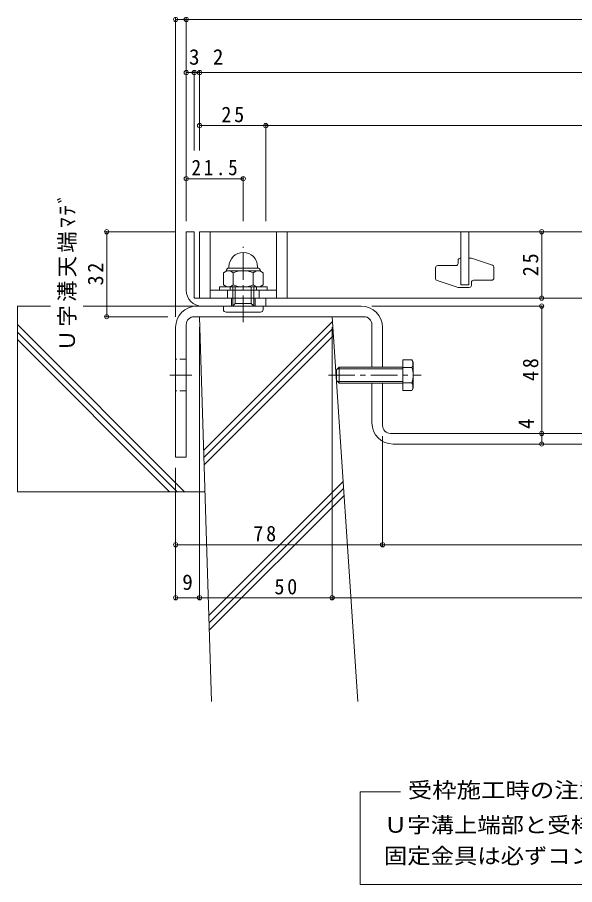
# Model space of a CAD drawing. Units: millimetres at full size. Extents: x -437 to 461, y -392 to 305.
# Drawn here: x -436.9 to -226.7, y -286.3 to 40.5 of the extents above; entities that cross this region are included whole.
import ezdxf
from ezdxf.enums import TextEntityAlignment as Align

# ---------------------------------------------------------------- set-up
doc = ezdxf.new("R2010")
doc.units = ezdxf.units.MM
doc.header["$LTSCALE"] = 2
doc.header["$PDMODE"] = 32
doc.header["$PDSIZE"] = 1.6
doc.linetypes.add('CHAIN1', pattern=[8, 5, -1, 1, -1])
doc.linetypes.add('DASHED1', pattern=[1.8, 1.2, -0.6])
for name, color, linetype, lineweight in [('D-1_躯体', 2, 'Continuous', 9), ('D-2_仕上', 3, 'Continuous', 9), ('D-4_文字', 7, 'Continuous', 9), ('D-5_建具', 7, 'Continuous', 9), ('D-6_間仕切', 6, 'Continuous', 9), ('D-8_ハッチ', 3, 'Continuous', 9), ('D-A_インテリア', 2, 'Continuous', 9), ('D-B_衛生陶器', 2, 'Continuous', 9)]:
    doc.layers.add(name, color=color, linetype=linetype, lineweight=lineweight)
doc.styles.add('ＭＳ ゴシック', font='')
doc.styles.get('ＭＳ ゴシック').set_extended_font_data('MS Gothic')

msp = doc.modelspace()

# ---------------------------------------------------------------- linework, layer by layer
at = {"layer": 'D-1_躯体'}
for p, q in [((-373.179, -40.274), (-373.179, -62.274)), ((-356.179, -68.274), (-356.179, -65.274)), ((-347.179, -68.274), (-347.179, -65.274))]:
    msp.add_line(p, q, dxfattribs=at)
for points in [[(-370.179, -65.074), (-370.179, -40.274), (-373.179, -40.274)], [(-367.179, -68.274), (-343.179, -68.274), (-343.179, -65.274), (-369.979, -65.274)]]:
    msp.add_lwpolyline(points, dxfattribs=at)
for centre, radius in [((-367.179, -62.274), 6), ((-369.979, -65.074), 0.2)]:
    msp.add_arc(centre, radius, 180, 270, dxfattribs=at)
at = {"layer": 'D-2_仕上'}
for p, q in [((-368.179, -65.274), (-368.179, -40.274)), ((-364.179, -65.274), (-364.179, -40.274)), ((-339.179, -65.274), (-339.179, -40.274)), ((-335.179, -65.274), (-335.179, -40.274)), ((-269.679, -60.274), (-269.679, -40.274)), ((-266.679, -40.274), (-266.679, -60.274)), ((-270.679, -52.224), (-270.679, -51.074)), ((-269.879, -50.274), (-269.679, -50.274)), ((-279.179, -57.942), (-279.179, -53.824)), ((-278.379, -53.024), (-271.479, -53.024)), ((-257.179, -53.606), (-257.179, -57.724)), ((-270.679, -61.274), (-278.625, -58.703)), ((-257.979, -58.524), (-264.879, -58.524)), ((-266.479, -61.274), (-270.679, -61.274)), ((-269.679, -60.274), (-266.679, -60.274)), ((-265.679, -59.324), (-265.679, -60.474)), ((31.821, -65.274), (-368.179, -65.274)), ((-339.179, -62.274), (-364.179, -62.274)), ((-357.679, -65.274), (-357.679, -62.274)), ((-345.679, -65.274), (-345.679, -62.274))]:
    msp.add_line(p, q, dxfattribs=at)
for points in [[(-368.179, -40.274), (31.821, -40.274), (31.821, -65.274)], [(-266.679, -50.274), (-265.679, -50.274), (-257.733, -52.844)]]:
    msp.add_lwpolyline(points, dxfattribs=at)
for centre, start, end in [((-271.479, -52.224), 270, 0), ((-269.879, -51.074), 90, 180), ((-278.379, -53.824), 90, 180), ((-257.979, -53.606), 0, 72.07208), ((-278.379, -57.942), 180, 252.07208), ((-264.879, -59.324), 90, 180), ((-257.979, -57.724), 270, 0), ((-266.479, -60.474), 270, 0)]:
    msp.add_arc(centre, 0.8, start, end, dxfattribs=at)
at = {"layer": 'D-4_文字'}
for p, q in [((-377.179, 40.326), (-377.179, -72.274)), ((-377.179, 39.726), (-373.179, 39.726)), ((-373.179, 40.326), (-373.179, -36.274)), ((-373.179, 39.726), (36.821, 39.726)), ((-373.179, 19.726), (-370.179, 19.726)), ((-370.179, 20.326), (-370.179, -9.664)), ((-370.179, 19.726), (-368.179, 19.726)), ((-368.179, 20.326), (-368.179, -9.664)), ((-368.179, 19.726), (31.821, 19.726)), ((-343.179, 0.326), (-343.179, -36.274)), ((-368.179, -0.274), (-343.179, -0.274)), ((-343.179, -0.274), (6.821, -0.274)), ((-373.179, -20.274), (-351.679, -20.274)), ((-351.679, -19.674), (-351.679, -36.274)), ((-403.779, -40.274), (-377.179, -40.274)), ((-403.179, -40.274), (-403.179, -72.274)), ((-239.179, -40.274), (-239.179, -65.274)), ((-238.579, -68.274), (-303.179, -68.274)), ((-239.179, -68.274), (-239.179, -116.274)), ((-403.779, -72.274), (-380.107, -72.274)), ((-368.179, -178.809), (-368.179, -76.274)), ((-318.179, -178.809), (-318.179, -76.274)), ((-299.179, -158.831), (-299.179, -117.274)), ((-239.179, -116.274), (-239.179, -120.274)), ((-377.179, -178.809), (-377.179, -129.274)), ((-377.179, -158.231), (-299.179, -158.231)), ((-299.179, -158.231), (-37.179, -158.231)), ((-377.179, -178.209), (-368.179, -178.209)), ((-368.179, -178.209), (-318.179, -178.209)), ((-318.179, -178.209), (-18.179, -178.209))]:
    msp.add_line(p, q, dxfattribs=at)
for p in [(-377.179, 39.726), (-373.179, 39.726), (-373.179, 19.726), (-370.179, 19.726), (-368.179, 19.726), (-368.179, -0.274), (-343.179, -0.274), (-373.179, -20.274), (-351.679, -20.274), (-403.179, -40.274), (-239.179, -40.274), (-239.179, -65.274), (-239.179, -68.274), (-403.179, -72.274), (-239.179, -116.274), (-239.179, -120.274), (-377.179, -158.231), (-299.179, -158.231), (-377.179, -178.209), (-368.179, -178.209), (-318.179, -178.209)]:
    msp.add_point(p, dxfattribs=at)
at = {"layer": 'D-5_建具'}
for p, q in [((-307.637, -251.397), (-292.421, -251.397)), ((-307.637, -286.319), (-307.637, -251.397)), ((-28.721, -286.319), (-307.637, -286.319))]:
    msp.add_line(p, q, dxfattribs=at)
at = {"layer": 'D-6_間仕切'}
for p, q in [((-436.859, -68.274), (-436.859, -138.274)), ((-424.334, -68.274), (-436.859, -68.274)), ((-369.189, -68.274), (-411.992, -68.274)), ((-368.179, -72.274), (-318.179, -72.274)), ((-368.179, -72.274), (-363.648, -217.274)), ((-366.606, -122.602), (-318.06, -74.056)), ((-308.512, -217.274), (-318.179, -72.274)), ((-373.816, -138.274), (-436.859, -75.231)), ((-376.645, -138.274), (-436.859, -78.06)), ((-366.52, -125.344), (-317.883, -76.707)), ((-379.473, -138.274), (-436.859, -80.888)), ((-366.435, -128.087), (-317.707, -79.359)), ((-364.658, -184.947), (-314.042, -134.33)), ((-364.572, -187.689), (-313.865, -136.982)), ((-366.116, -138.274), (-436.859, -138.274)), ((-364.486, -190.432), (-313.688, -139.634))]:
    msp.add_line(p, q, dxfattribs=at)
at = {"layer": 'D-8_ハッチ'}
for p, q in [((-369.179, -68.274), (-307.179, -68.274)), ((-370.179, -72.274), (-306.179, -72.274)), ((-377.179, -125.274), (-377.179, -76.274)), ((-373.179, -125.274), (-373.179, -75.274)), ((-303.179, -75.274), (-303.179, -91.274)), ((-299.179, -76.274), (-299.179, -91.274)), ((-303.179, -97.274), (-303.179, -112.274)), ((-299.179, -97.274), (-299.179, -113.274)), ((-296.179, -116.274), (-40.179, -116.274)), ((-295.179, -120.274), (-41.179, -120.274)), ((-377.179, -125.274), (-373.179, -125.274))]:
    msp.add_line(p, q, dxfattribs=at)
at = {"layer": 'D-8_ハッチ', "linetype": 'DASHED1'}
for p, q in [((-373.179, -88.274), (-377.179, -88.274)), ((-373.179, -100.274), (-377.179, -100.274))]:
    msp.add_line(p, q, dxfattribs=at)
at = {"layer": 'D-8_ハッチ', "color": 7, "linetype": 'CHAIN1'}
msp.add_line((-379.307, -94.274), (-371.05, -94.274), dxfattribs=at)
at = {"layer": 'D-8_ハッチ'}
for centre, radius, start, end in [((-369.179, -76.274), 8, 90, 180), ((-307.179, -76.274), 8, 0, 90), ((-370.179, -75.274), 3, 90, 180), ((-306.179, -75.274), 3, 0, 90), ((-295.179, -112.274), 8, 180, 270), ((-296.179, -113.274), 3, 180, 270)]:
    msp.add_arc(centre, radius, start, end, dxfattribs=at)
at = {"layer": 'D-A_インテリア'}
for p, q in [((-315.579, -91.274), (-316.579, -92.274)), ((-315.579, -91.274), (-315.579, -97.274)), ((-291.579, -91.274), (-315.579, -91.274)), ((-291.579, -88.5), (-288.083, -88.5)), ((-291.579, -88.5), (-291.579, -100.047)), ((-291.579, -91.387), (-288.083, -91.387)), ((-288.083, -88.5), (-287.579, -89.374)), ((-287.579, -89.374), (-287.579, -99.174)), ((-316.579, -92.274), (-316.579, -96.274)), ((-291.579, -91.874), (-316.179, -91.874)), ((-315.579, -97.274), (-316.579, -96.274)), ((-291.579, -96.674), (-316.179, -96.674)), ((-291.579, -97.274), (-315.579, -97.274)), ((-291.579, -97.16), (-288.083, -97.16)), ((-291.579, -100.047), (-288.083, -100.047)), ((-288.083, -100.047), (-287.579, -99.174))]:
    msp.add_line(p, q, dxfattribs=at)
at = {"layer": 'D-A_インテリア', "color": 7, "linetype": 'CHAIN1'}
msp.add_line((-319.579, -94.274), (-284.579, -94.274), dxfattribs=at)
at = {"layer": 'D-A_インテリア'}
for centre, radius, start, end in [((-290.583, -89.943), 2.887, 330.00001, 29.99999), ((-296.093, -94.274), 8.514, 340.18087, 19.81913), ((-290.583, -98.604), 2.887, 330.00001, 29.99999)]:
    msp.add_arc(centre, radius, start, end, dxfattribs=at)
at = {"layer": 'D-B_衛生陶器', "color": 7, "linetype": 'CHAIN1'}
msp.add_line((-351.679, -74.355), (-351.679, -45.947), dxfattribs=at)
at = {"layer": 'D-B_衛生陶器'}
for p, q in [((-357.881, -54.974), (-359.184, -55.726)), ((-358.079, -54.974), (-358.079, -55.088)), ((-345.477, -54.974), (-357.881, -54.974)), ((-357.079, -53.974), (-357.079, -53.474)), ((-346.279, -53.974), (-357.079, -53.974)), ((-346.279, -53.974), (-346.279, -53.474)), ((-345.477, -54.974), (-344.173, -55.726)), ((-345.279, -54.974), (-345.279, -55.088)), ((-359.184, -55.726), (-359.184, -60.321)), ((-355.432, -55.726), (-355.432, -60.321)), ((-347.926, -55.726), (-347.926, -60.321)), ((-344.173, -55.726), (-344.173, -60.321)), ((-360.679, -61.074), (-342.679, -61.074)), ((-357.881, -61.074), (-359.184, -60.321)), ((-356.679, -61.074), (-356.679, -62.274)), ((-355.679, -68.274), (-355.679, -61.074)), ((-354.679, -67.274), (-354.679, -61.074)), ((-348.679, -67.274), (-348.679, -61.074)), ((-347.679, -68.274), (-347.679, -61.074)), ((-346.679, -61.074), (-346.679, -62.274)), ((-345.477, -61.074), (-344.173, -60.321)), ((-359.179, -69.574), (-359.179, -68.274)), ((-355.679, -68.274), (-354.679, -67.274)), ((-354.679, -67.274), (-348.679, -67.274)), ((-347.679, -68.274), (-348.679, -67.274)), ((-344.179, -69.574), (-344.179, -68.274)), ((-358.179, -70.574), (-345.179, -70.574))]:
    msp.add_line(p, q, dxfattribs=at)
msp.add_lwpolyline([(-342.679, -61.074), (-342.679, -62.274), (-360.679, -62.274), (-360.679, -61.074)], dxfattribs=at)
for centre, radius, start, end in [((-351.679, -53.474), 5.4, 0, 180), ((-357.079, -54.974), 1, 90, 180), ((-357.881, -59.337), 4.363, 55.84651, 90.00017), ((-351.679, -64.708), 9.734, 67.32404, 112.67596), ((-345.477, -59.337), 4.363, 89.99983, 124.15349), ((-346.279, -54.974), 1, 0, 90), ((-357.881, -56.711), 4.363, 269.99983, 304.15349), ((-351.679, -51.339), 9.734, 247.32404, 292.67596), ((-345.477, -56.711), 4.363, 235.84651, 270.00017), ((-358.179, -69.574), 1, 180, 270), ((-345.179, -69.574), 1, 270, 0)]:
    msp.add_arc(centre, radius, start, end, dxfattribs=at)

# ---------------------------------------------------------------- texts
at = {"layer": 'D-4_文字', "color": 2, "style": 'ＭＳ ゴシック'}
for s, p in [('3', (-372.158, 20.926)), ('2', (-363.146, 20.926)), ('9', (-374.679, -177.009))]:
    msp.add_text(s, height=5.865, dxfattribs=at).set_placement(p, align=Align.BOTTOM_LEFT)
msp.add_text('4', height=5.865, rotation=90, dxfattribs=at).set_placement((-240.379, -114.628), align=Align.BOTTOM_LEFT)
at = {"layer": 'D-4_文字', "color": 2, "char_height": 5.865, "attachment_point": 7, "style": 'ＭＳ ゴシック'}
for s, insert in [('\\T1.27;\\W0.95;25', (-359.929, 0.926)), ('\\T1.28;\\W0.9;21.5', (-371.179, -19.074)), ('\\T1.27;\\W0.95;78', (-347.883, -157.031)), ('\\T1.27;\\W0.95;50', (-339.942, -177.009))]:
    msp.add_mtext(s, dxfattribs=dict(at, insert=insert))
at = {"layer": 'D-4_文字', "color": 2, "char_height": 5.865, "attachment_point": 7, "rotation": 90, "style": 'ＭＳ ゴシック'}
for s, insert in [('\\T1.16;Ｕ字溝天端ﾏﾃﾞ', (-414.503, -85.274)), ('\\T1.27;\\W0.95;25', (-240.379, -57.024)), ('\\T1.27;\\W0.95;32', (-404.379, -60.524)), ('\\T1.27;\\W0.95;48', (-240.379, -96.524))]:
    msp.add_mtext(s, dxfattribs=dict(at, insert=insert))
at = {"layer": 'D-5_建具', "color": 2, "style": 'ＭＳ ゴシック'}
for s, width, p in [('受枠施工時の注意事項', 1.15, (-289.643, -255.366)), ('Ｕ字溝上端部と受枠下部とのすきまはモルタル等で埋めて下さい。', 1.1, (-298.643, -268.507)), ('固定金具は必ずコンクリート等で固定して下さい。', 1.1, (-298.643, -280.167))]:
    msp.add_text(s, height=5.865, dxfattribs=dict(at, width=width)).set_placement(p, align=Align.BOTTOM_LEFT)

doc.saveas('drawing.dxf')
